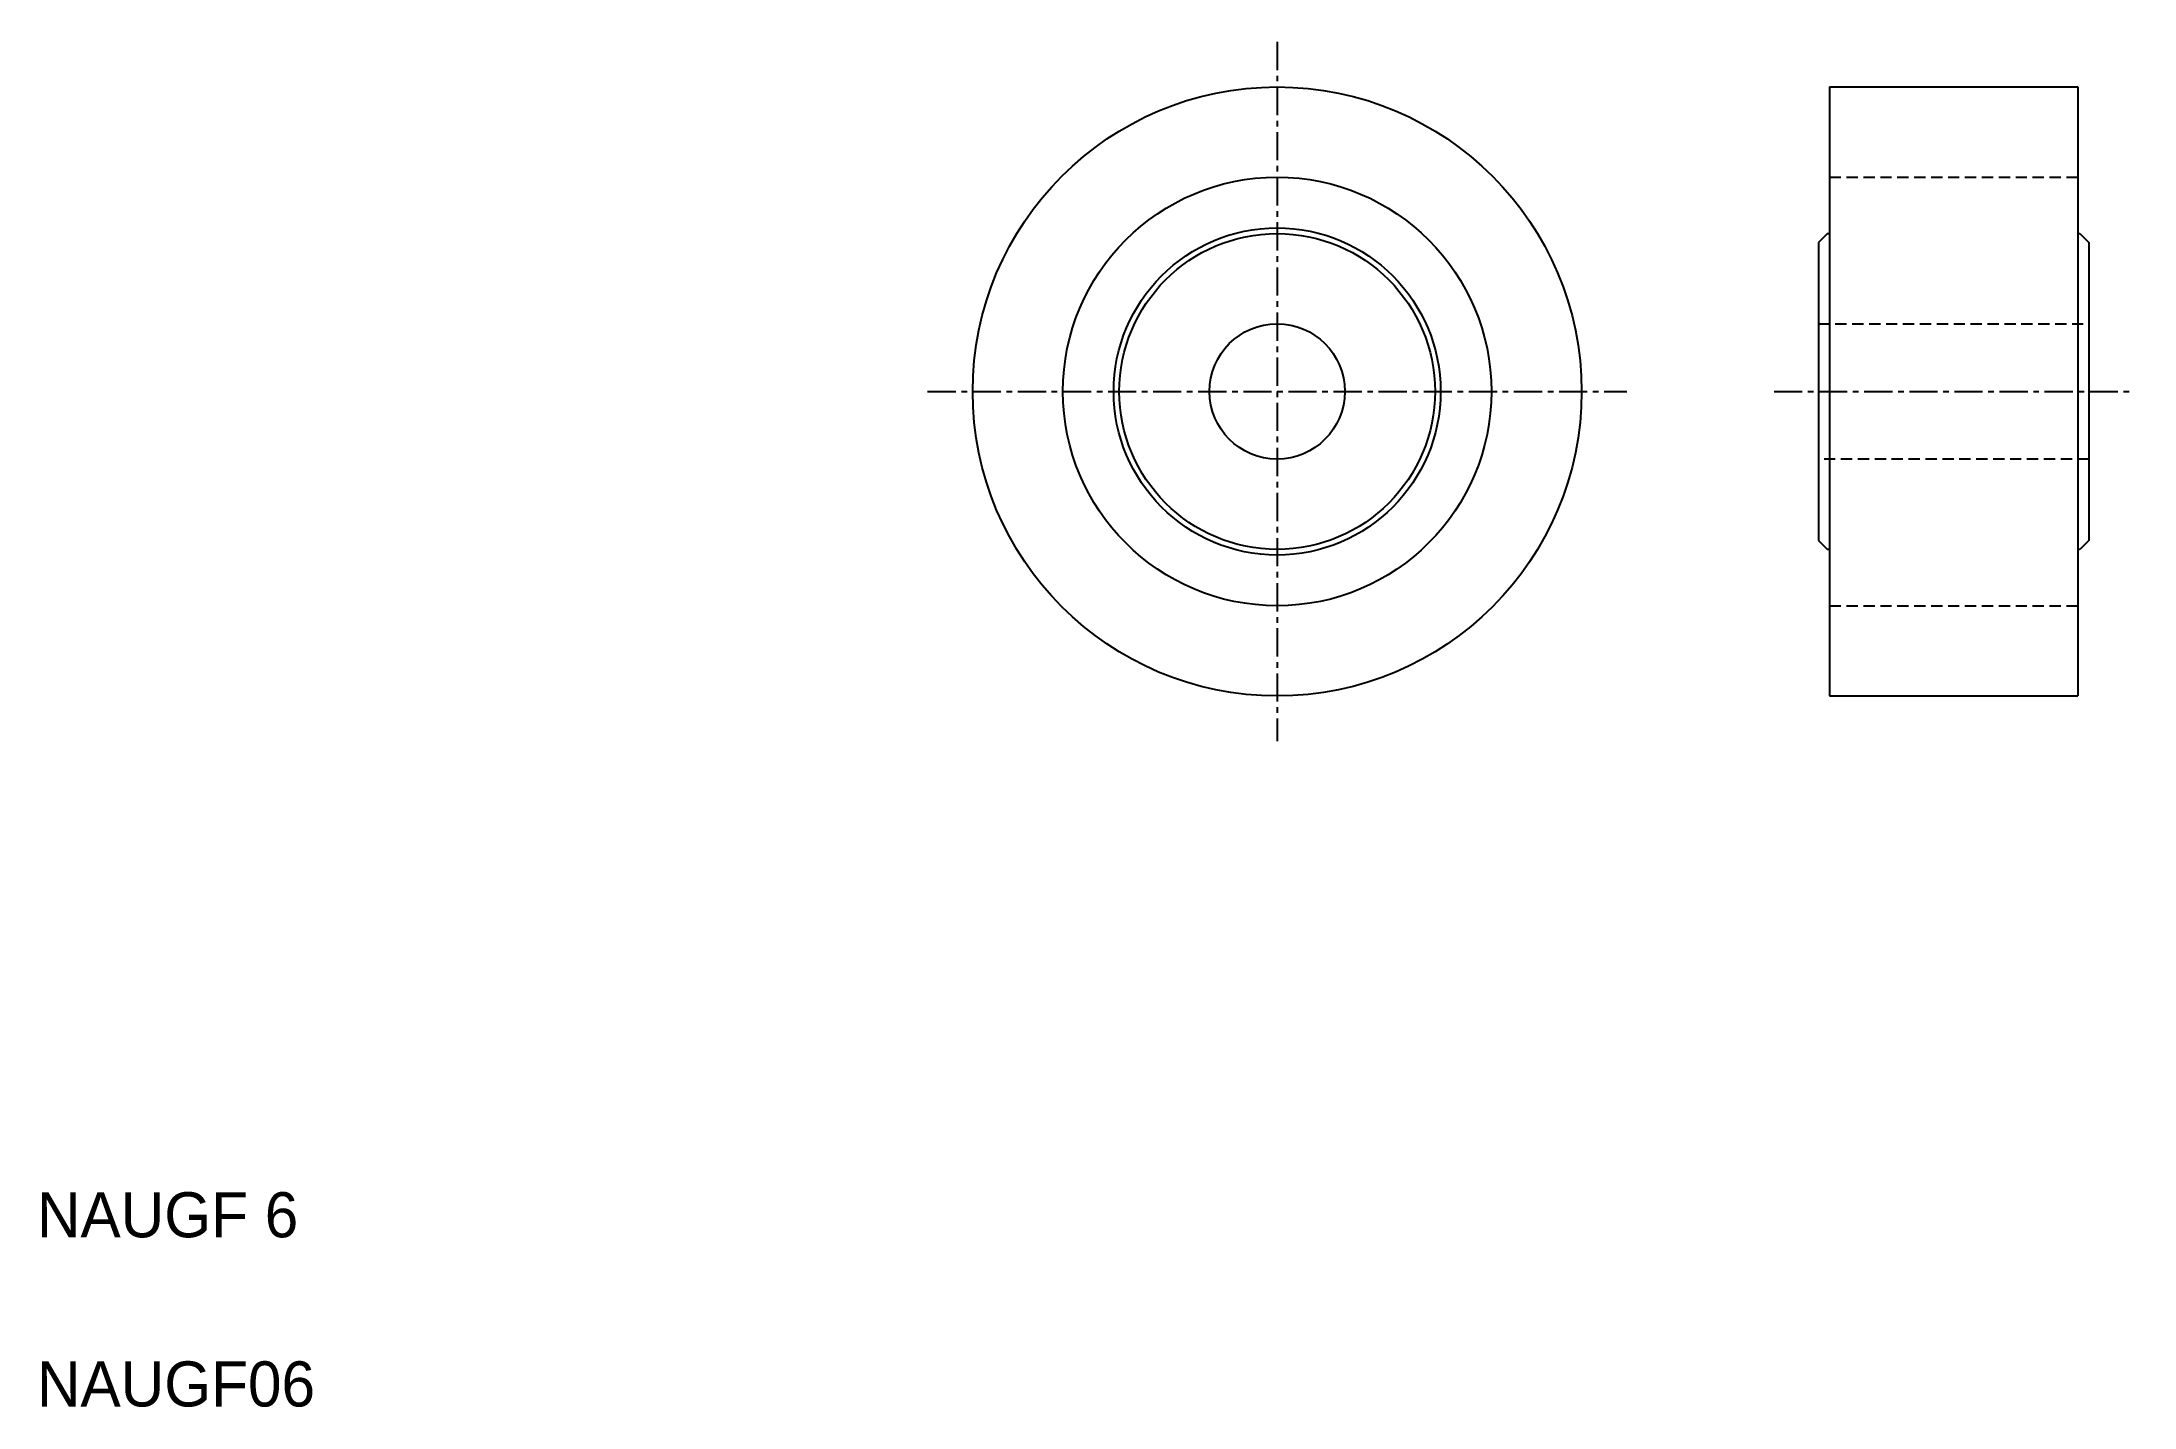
# Model space of a CAD drawing. Extents: x 5.2 to 98, y 5 to 65.5.
import ezdxf

# ---------------------------------------------------------------- set-up
doc = ezdxf.new("R2010")
doc.units = 0
doc.linetypes.add('CENTER', pattern=[2, 1.25, -0.25, 0.25, -0.25])
doc.linetypes.add('DASHED', pattern=[0.75, 0.5, -0.25])
doc.layers.get('0').update_dxf_attribs({"linetype": 'CONTINUOUS'})
doc.layers.add('CENTER', color=1, linetype='CENTER')

msp = doc.modelspace()

# ---------------------------------------------------------------- linework, layer by layer
at = {"color": 7, "linetype": 'CONTINUOUS'}
for p, q in [((84.5, 63.5), (84.5, 36.5)), ((84.5, 63.5), (95.5, 63.5)), ((95.5, 63.5), (95.5, 36.5)), ((84.4, 57), (84, 56.6)), ((84, 56.6), (84, 43.4)), ((84.4, 57), (84.5, 57)), ((95.5, 57), (95.6, 57)), ((95.6, 57), (96, 56.6)), ((96, 56.6), (96, 43.4)), ((84, 43.4), (84.4, 43)), ((84.5, 43), (84.4, 43)), ((95.6, 43), (95.5, 43)), ((96, 43.4), (95.6, 43)), ((84.5, 36.5), (95.5, 36.5))]:
    msp.add_line(p, q, dxfattribs=at)
at = {"color": 3, "linetype": 'DASHED'}
for p, q in [((84.5, 59.5), (95.5, 59.5)), ((84, 53), (96, 53)), ((96, 47), (84, 47)), ((84.5, 40.5), (95.5, 40.5))]:
    msp.add_line(p, q, dxfattribs=at)
at = {"color": 7, "linetype": 'CONTINUOUS'}
for radius in [13.5, 9.5, 7.25, 7, 3]:
    msp.add_circle((60, 50), radius, dxfattribs=at)
at = {"layer": 'CENTER', "color": 1, "linetype": 'CENTER'}
for p, q in [((60, 65.5), (60, 34.5)), ((44.5, 50), (75.5, 50)), ((82.034, 50), (98.004, 50))]:
    msp.add_line(p, q, dxfattribs=at)

# ---------------------------------------------------------------- texts
at = {"color": 7, "linetype": 'CONTINUOUS'}
for s, p in [('NAUGF 6', (5, 12.5)), ('NAUGF06', (5, 5))]:
    msp.add_text(s, height=2, dxfattribs=at).set_placement(p)

doc.saveas('drawing.dxf')
